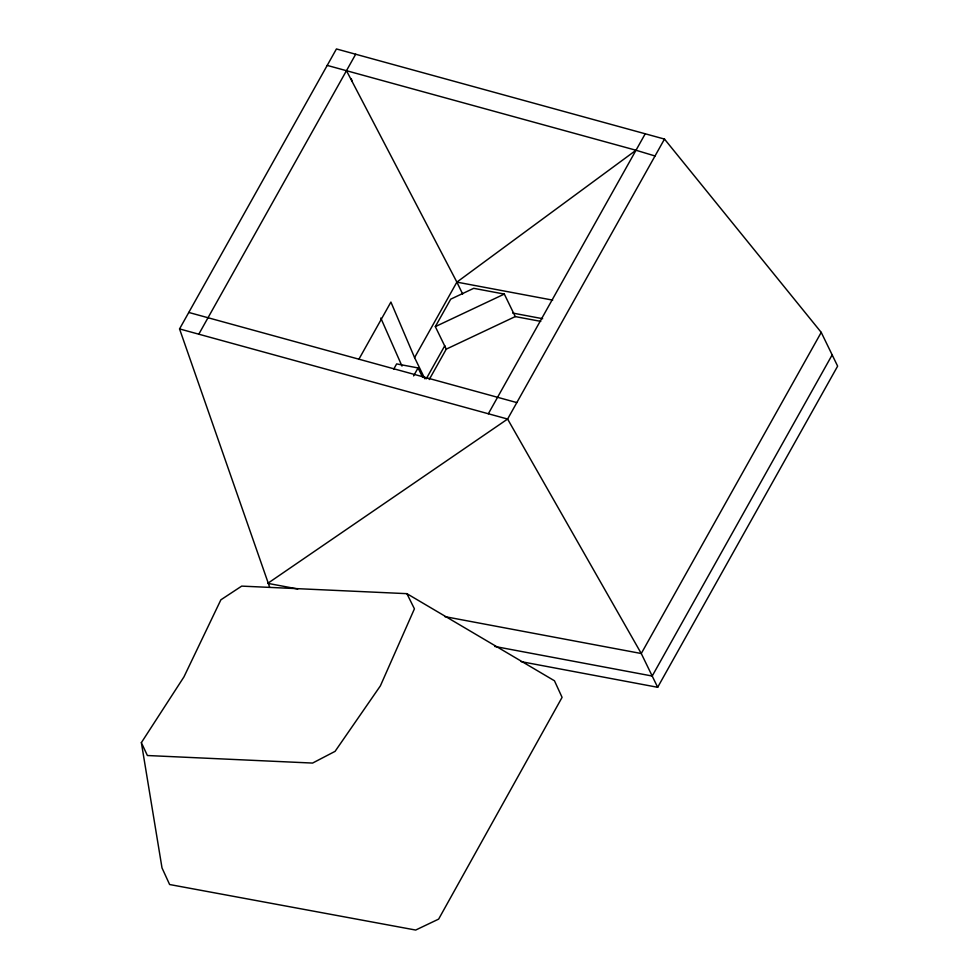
<?xml version="1.0" encoding="UTF-8"?>
<svg xmlns="http://www.w3.org/2000/svg" width="979" height="979" viewBox="0 0 979 979"><rect width="100%" height="100%" fill="white"/><g stroke="black" fill="none" stroke-linecap="round" stroke-linejoin="round"><path stroke-width="1.47" d="M521.171 661.645L657.668 687.295L837.632 366.146L821.234 332.383L664.496 139.079L336.433 48.95L179.549 328.92L269.702 587.327M179.549 328.92L198.798 334.194L355.695 54.224M358.816 359.366L390.915 302.07L414.582 357.616L424.862 378.8M393.656 369.23L396.642 363.907L418.07 367.933L422.475 377.025M414.582 357.616L456.875 282.123L635.995 150.252L655.024 155.979M429.23 379.534L446.265 349.136L435.325 326.619L450.707 299.17L473.714 288.328L504.32 294.079L515.26 316.584L540.787 321.381M413.591 375.912L418.07 367.933M426.257 378.8L444.809 345.697M488.337 413.762L645.234 133.78M664.496 139.079L507.599 419.049L267.769 583.349L297.775 588.991M821.234 332.383L641.269 653.519L657.668 687.295M832.162 354.887L652.198 676.036L494.701 646.446M141.368 742.645L183.942 676.905L220.875 599.821L241.691 586.115L406.897 593.666L554.457 680.772L562.081 697.366L438.641 919.11L415.683 930.05L169.624 884.526L162.012 867.932L141.368 742.645L147.388 755.519L312.582 763.069L335.075 751.358L380.39 685.851L414.423 608.828L406.897 593.666M435.325 326.619L504.32 294.079M446.265 349.136L515.26 316.584M327.206 65.409L346.468 70.696L456.875 282.123L552.67 300.125M512.715 313.072L542.647 318.701M444.772 616.611L641.269 653.519L507.599 419.049L198.798 334.194M346.468 70.696L635.995 150.252M188.776 312.448L516.826 402.589M456.875 282.123L462.663 294.043M401.99 366.073L380.807 318.053M351.29 78.577L352.036 81.379"/></g></svg>
